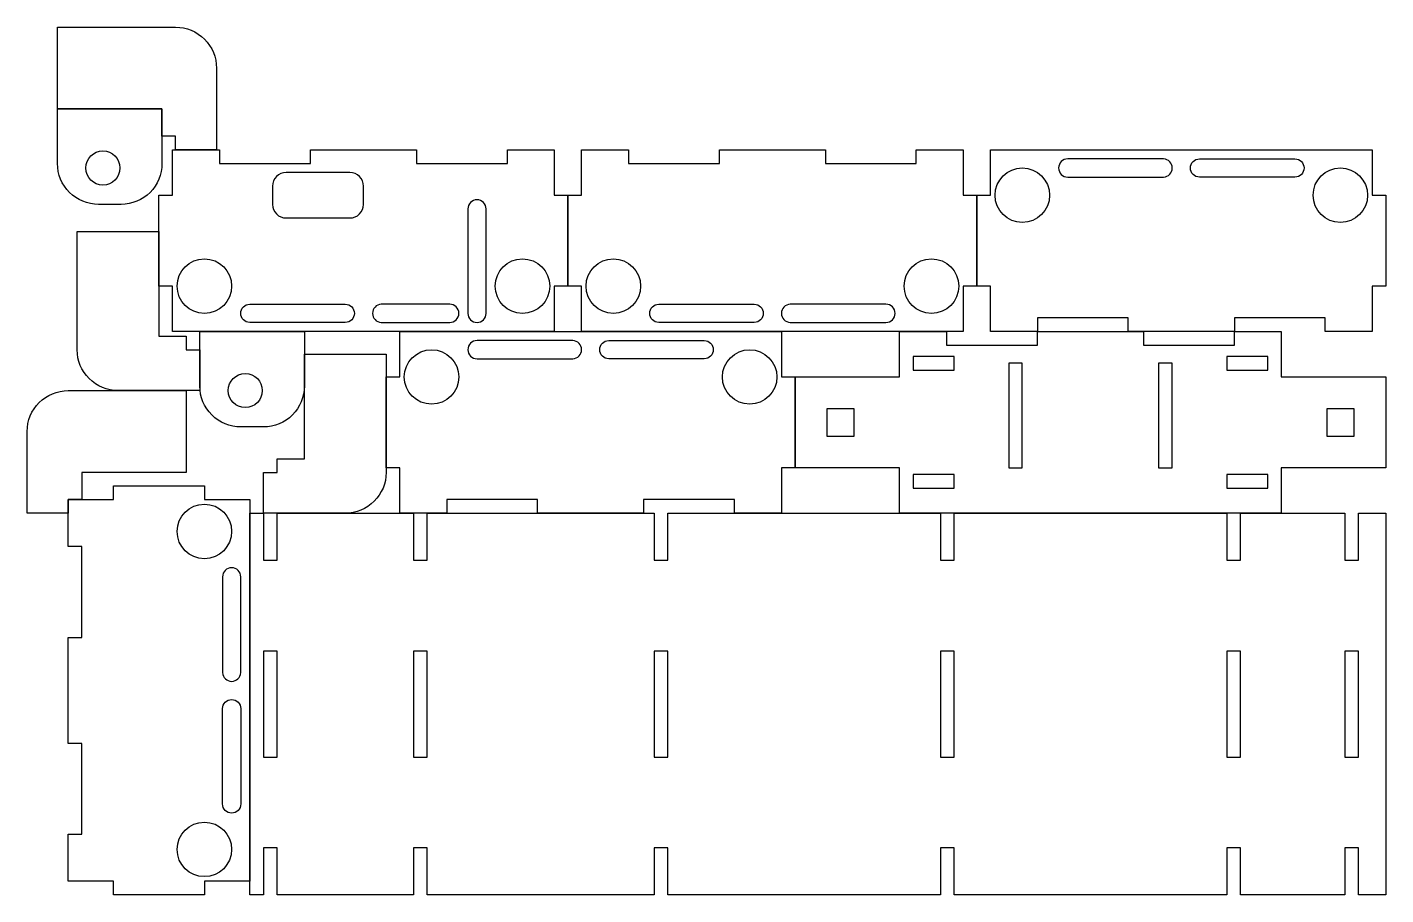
# Model space of a CAD drawing. Header units: millimetres. Extents: x -299 to 0, y 0 to 191.
import ezdxf

# ---------------------------------------------------------------- set-up
doc = ezdxf.new("R2010")
doc.units = ezdxf.units.MM
doc.layers.get('0').update_dxf_attribs({"linetype": 'CONTINUOUS'})

msp = doc.modelspace()

# ---------------------------------------------------------------- linework, layer by layer
for points in [[(-269.33, 167), (-269.33, 173), (-292.33, 173), (-292.33, 191), (-266.33, 191, -0.414214), (-257.33, 182), (-257.33, 164), (-266.33, 164), (-266.33, 167)], [(-269.33, 161, -0.414214), (-278.33, 152), (-283.33, 152, -0.414214), (-292.33, 161), (-292.33, 173), (-269.33, 173)], [(-70, 158), (-48.91, 158, 0.956267), (-48.91, 162), (-70, 162, 1)], [(-20, 162, -1), (-20, 158), (-41, 158, -1), (-41, 162)], [(-225, 152), (-225, 156, 0.414214), (-228, 159), (-242, 159, 0.414214), (-245, 156), (-245, 152, 0.414214), (-242, 149), (-228, 149, 0.414214)], [(-202, 151), (-202, 128, 1), (-198, 128), (-198, 151, 1)], [(-270, 123), (-264, 123), (-264, 120), (-261, 120), (-261, 111), (-279, 111, -0.414214), (-288, 120), (-288, 146), (-270, 146)], [(-250, 126, -1), (-250, 130), (-229, 130, -1), (-229, 126)], [(-206, 130), (-221.09, 130, 0.956267), (-221.09, 126), (-206, 126, 1)], [(-160, 126, -1), (-160, 130), (-139, 130, -1), (-139, 126)], [(-110, 130), (-131.09, 130, 0.956267), (-131.09, 126), (-110, 126, 1)], [(-238, 112, -0.414214), (-247, 103), (-252, 103, -0.414214), (-261, 112), (-261, 124), (-238, 124)], [(-200, 118), (-178.91, 118, 0.956267), (-178.91, 122), (-200, 122, 1)], [(-150, 122, -1), (-150, 118), (-171, 118, -1), (-171, 122)], [(-244, 96), (-238, 96), (-238, 119), (-220, 119), (-220, 93, -0.414214), (-229, 84), (-247, 84), (-247, 93), (-244, 93)], [(-287, 93), (-287, 87), (-290, 87), (-290, 84), (-299, 84), (-299, 102, -0.414214), (-290, 111), (-264, 111), (-264, 93)], [(-256, 70), (-256, 48.91, 0.956267), (-252, 48.91), (-252, 70, 1)], [(-252, 20, -1), (-256, 20), (-256, 41, -1), (-252, 41)]]:
    msp.add_lwpolyline(points, format="xyb", close=True)
for points in [[(-236.67, 161), (-236.67, 164), (-213.33, 164), (-213.33, 161), (-193.33, 161), (-193.33, 164), (-183, 164), (-183, 154), (-180, 154), (-180, 134), (-183, 134), (-183, 124), (-267, 124), (-267, 134), (-270, 134), (-270, 154), (-267, 154), (-267, 164), (-256.67, 164), (-256.67, 161)], [(-146.67, 161), (-146.67, 164), (-123.33, 164), (-123.33, 161), (-103.33, 161), (-103.33, 164), (-93, 164), (-93, 154), (-90, 154), (-90, 134), (-93, 134), (-93, 124), (-177, 124), (-177, 134), (-180, 134), (-180, 154), (-177, 154), (-177, 164), (-166.67, 164), (-166.67, 161)], [(-33.33, 127), (-33.33, 124), (-56.67, 124), (-56.67, 127), (-76.67, 127), (-76.67, 124), (-87, 124), (-87, 134), (-90, 134), (-90, 154), (-87, 154), (-87, 164), (-3, 164), (-3, 154), (0, 154), (0, 134), (-3, 134), (-3, 124), (-13.33, 124), (-13.33, 127)], [(-163.33, 87), (-163.33, 84), (-186.67, 84), (-186.67, 87), (-206.67, 87), (-206.67, 84), (-217, 84), (-217, 94), (-220, 94), (-220, 114), (-217, 114), (-217, 124), (-133, 124), (-133, 114), (-130, 114), (-130, 94), (-133, 94), (-133, 84), (-143.33, 84), (-143.33, 87)], [(-107, 84), (-107, 94), (-130, 94), (-130, 114), (-107, 114), (-107, 124), (-96.67, 124), (-96.67, 121), (-76.67, 121), (-76.67, 124), (-53.33, 124), (-53.33, 121), (-33.33, 121), (-33.33, 124), (-23, 124), (-23, 114), (0, 114), (0, 94), (-23, 94), (-23, 84)], [(-95, 118.5), (-104, 118.5), (-104, 115.5), (-95, 115.5)], [(-80, 94), (-80, 117), (-83, 117), (-83, 94)], [(-50, 117), (-50, 94), (-47, 94), (-47, 117)], [(-35, 115.5), (-26, 115.5), (-26, 118.5), (-35, 118.5)], [(-117, 101), (-117, 107), (-123, 107), (-123, 101)], [(-13, 107), (-13, 101), (-7, 101), (-7, 107)], [(-287, 33.33), (-290, 33.33), (-290, 56.67), (-287, 56.67), (-287, 76.67), (-290, 76.67), (-290, 87), (-280, 87), (-280, 90), (-260, 90), (-260, 87), (-250, 87), (-250, 3), (-260, 3), (-260, 0), (-280, 0), (-280, 3), (-290, 3), (-290, 13.33), (-287, 13.33)], [(-95, 92.5), (-104, 92.5), (-104, 89.5), (-95, 89.5)], [(-35, 89.5), (-26, 89.5), (-26, 92.5), (-35, 92.5)], [(-32, 73.67), (-32, 84), (-9, 84), (-9, 73.67), (-6, 73.67), (-6, 84), (0, 84), (0, 0), (-6, 0), (-6, 10.33), (-9, 10.33), (-9, 0), (-32, 0), (-32, 10.33), (-35, 10.33), (-35, 0), (-95, 0), (-95, 10.33), (-98, 10.33), (-98, 0), (-158, 0), (-158, 10.33), (-161, 10.33), (-161, 0), (-211, 0), (-211, 10.33), (-214, 10.33), (-214, 0), (-244, 0), (-244, 10.33), (-247, 10.33), (-247, 0), (-250, 0), (-250, 84), (-247, 84), (-247, 73.67), (-244, 73.67), (-244, 84), (-214, 84), (-214, 73.67), (-211, 73.67), (-211, 84), (-161, 84), (-161, 73.67), (-158, 73.67), (-158, 84), (-98, 84), (-98, 73.67), (-95, 73.67), (-95, 84), (-35, 84), (-35, 73.67)], [(-247, 30.33), (-244, 30.33), (-244, 53.67), (-247, 53.67)], [(-214, 30.33), (-211, 30.33), (-211, 53.67), (-214, 53.67)], [(-161, 30.33), (-158, 30.33), (-158, 53.67), (-161, 53.67)], [(-98, 30.33), (-95, 30.33), (-95, 53.67), (-98, 53.67)], [(-35, 30.33), (-32, 30.33), (-32, 53.67), (-35, 53.67)], [(-9, 30.33), (-6, 30.33), (-6, 53.67), (-9, 53.67)]]:
    msp.add_lwpolyline(points, close=True)
for centre, radius in [((-282.33, 160), 3.75), ((-80, 154), 6), ((-10, 154), 6), ((-260, 134), 6), ((-190, 134), 6), ((-170, 134), 6), ((-100, 134), 6), ((-210, 114), 6), ((-140, 114), 6), ((-251, 111), 3.75), ((-260, 80), 6), ((-260, 10), 6)]:
    msp.add_circle(centre, radius)

doc.saveas('drawing.dxf')
